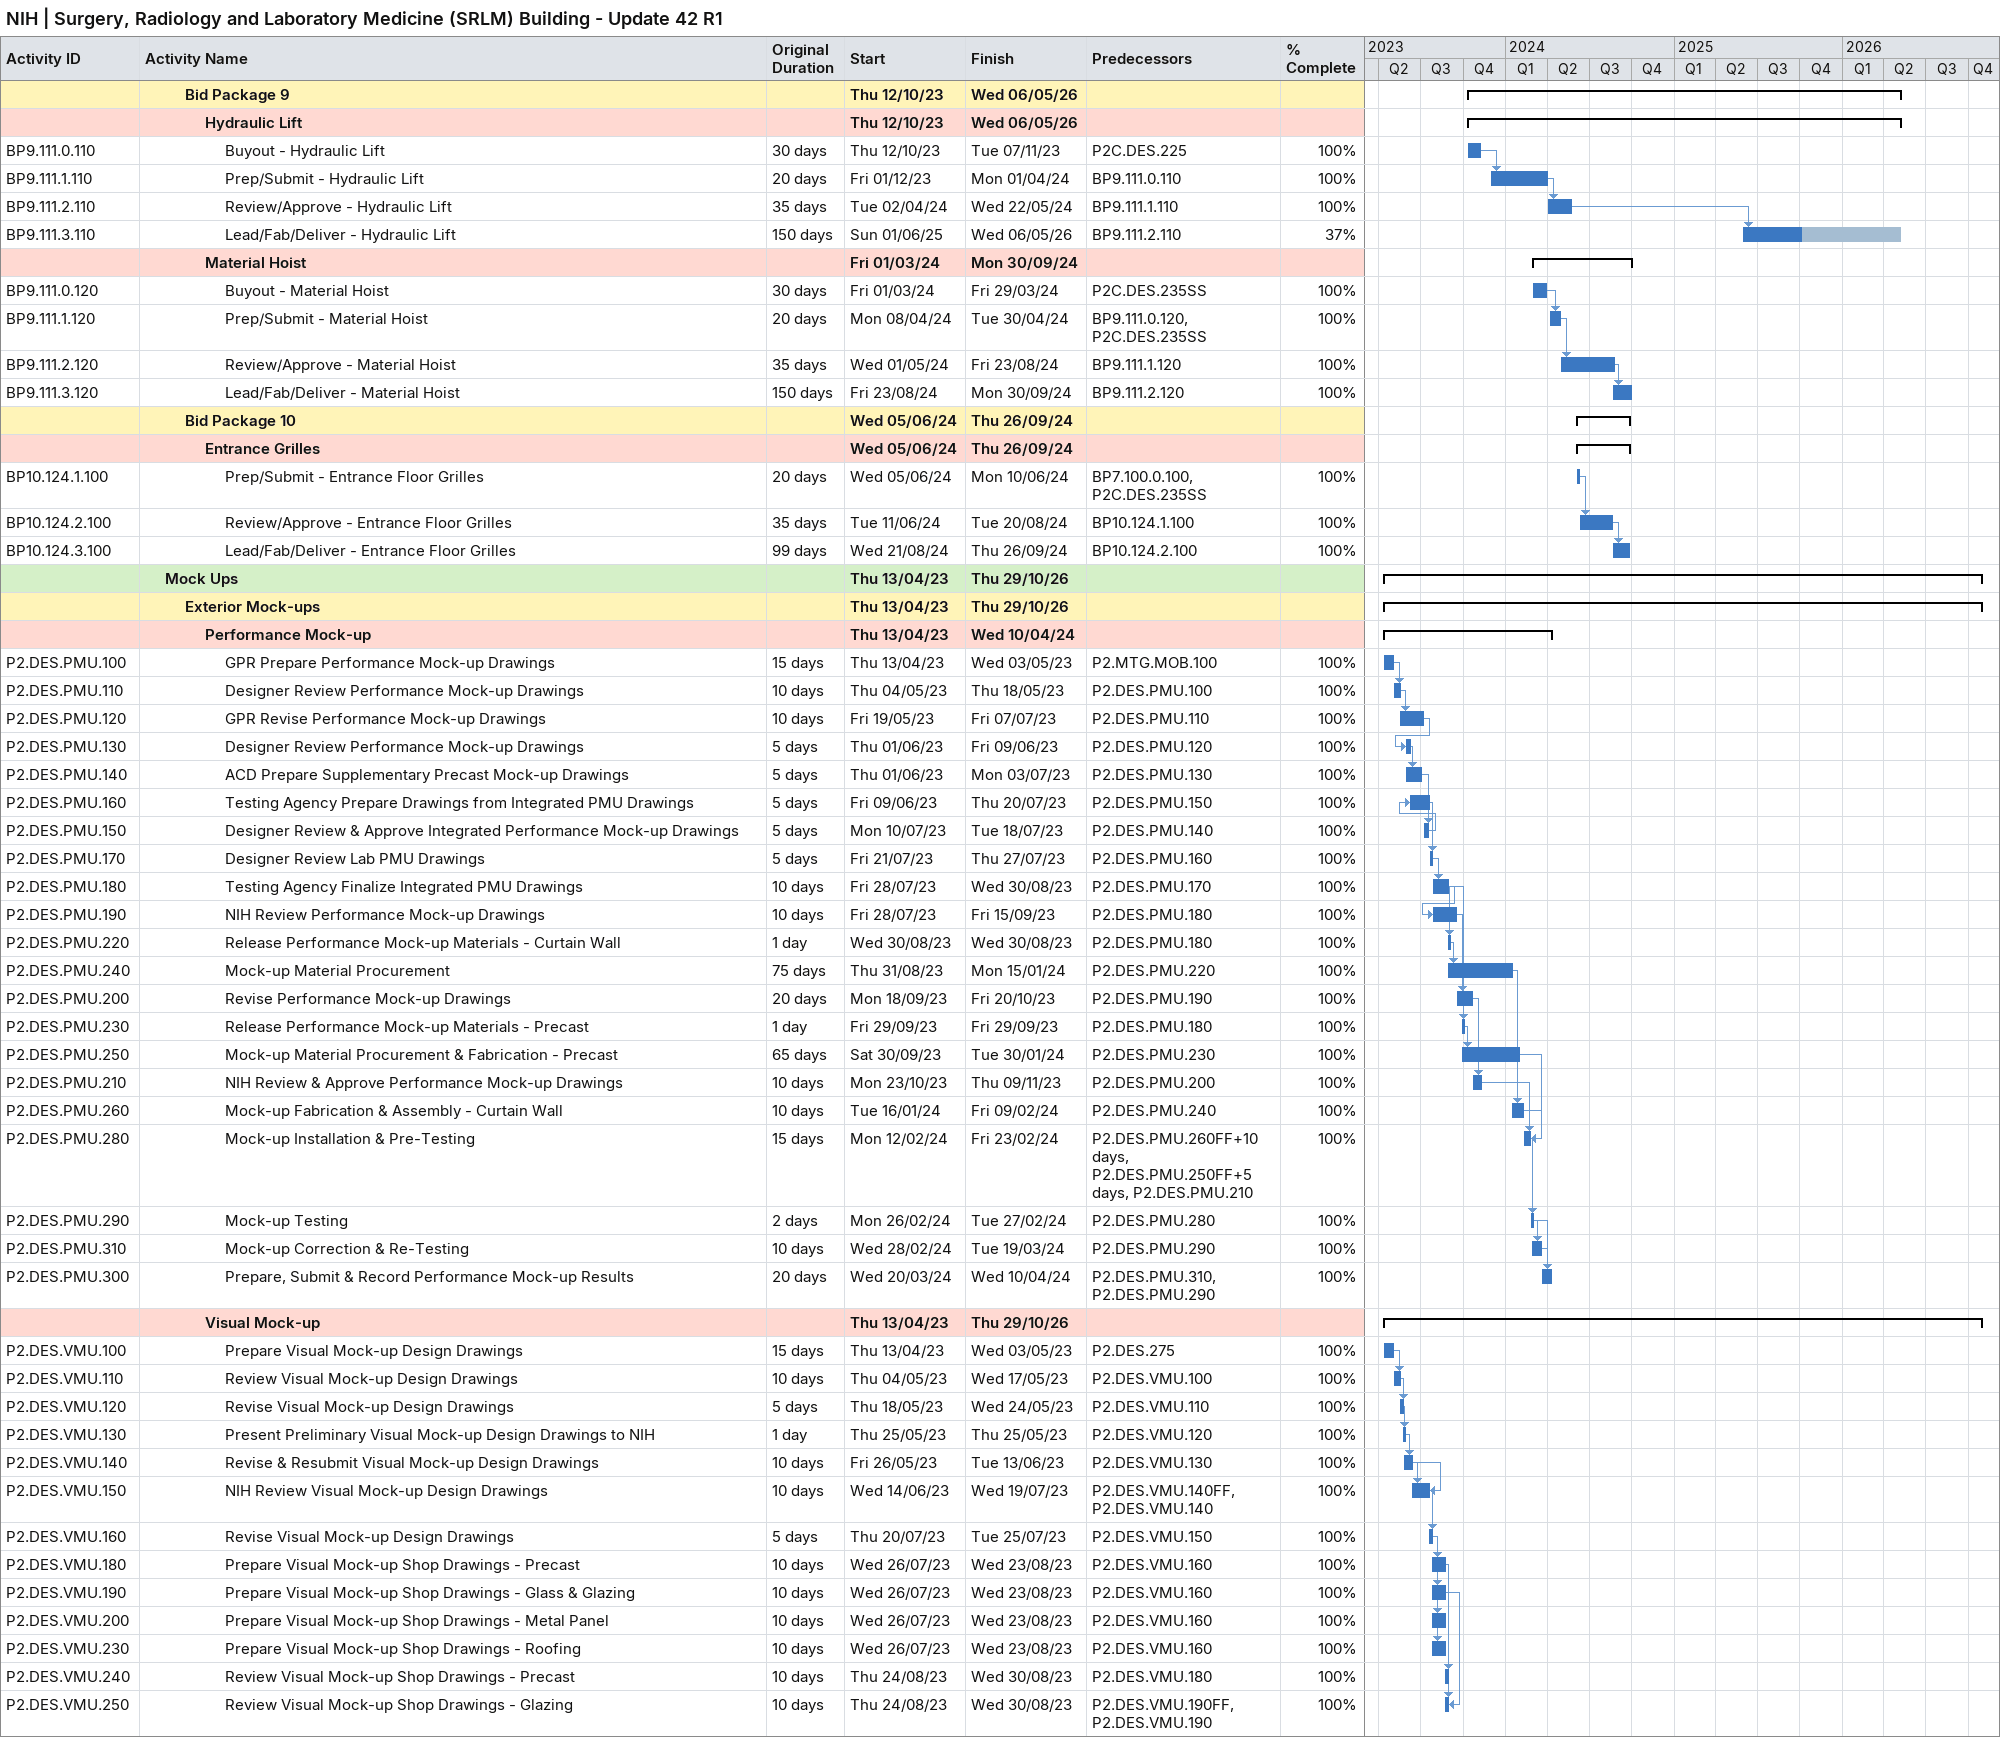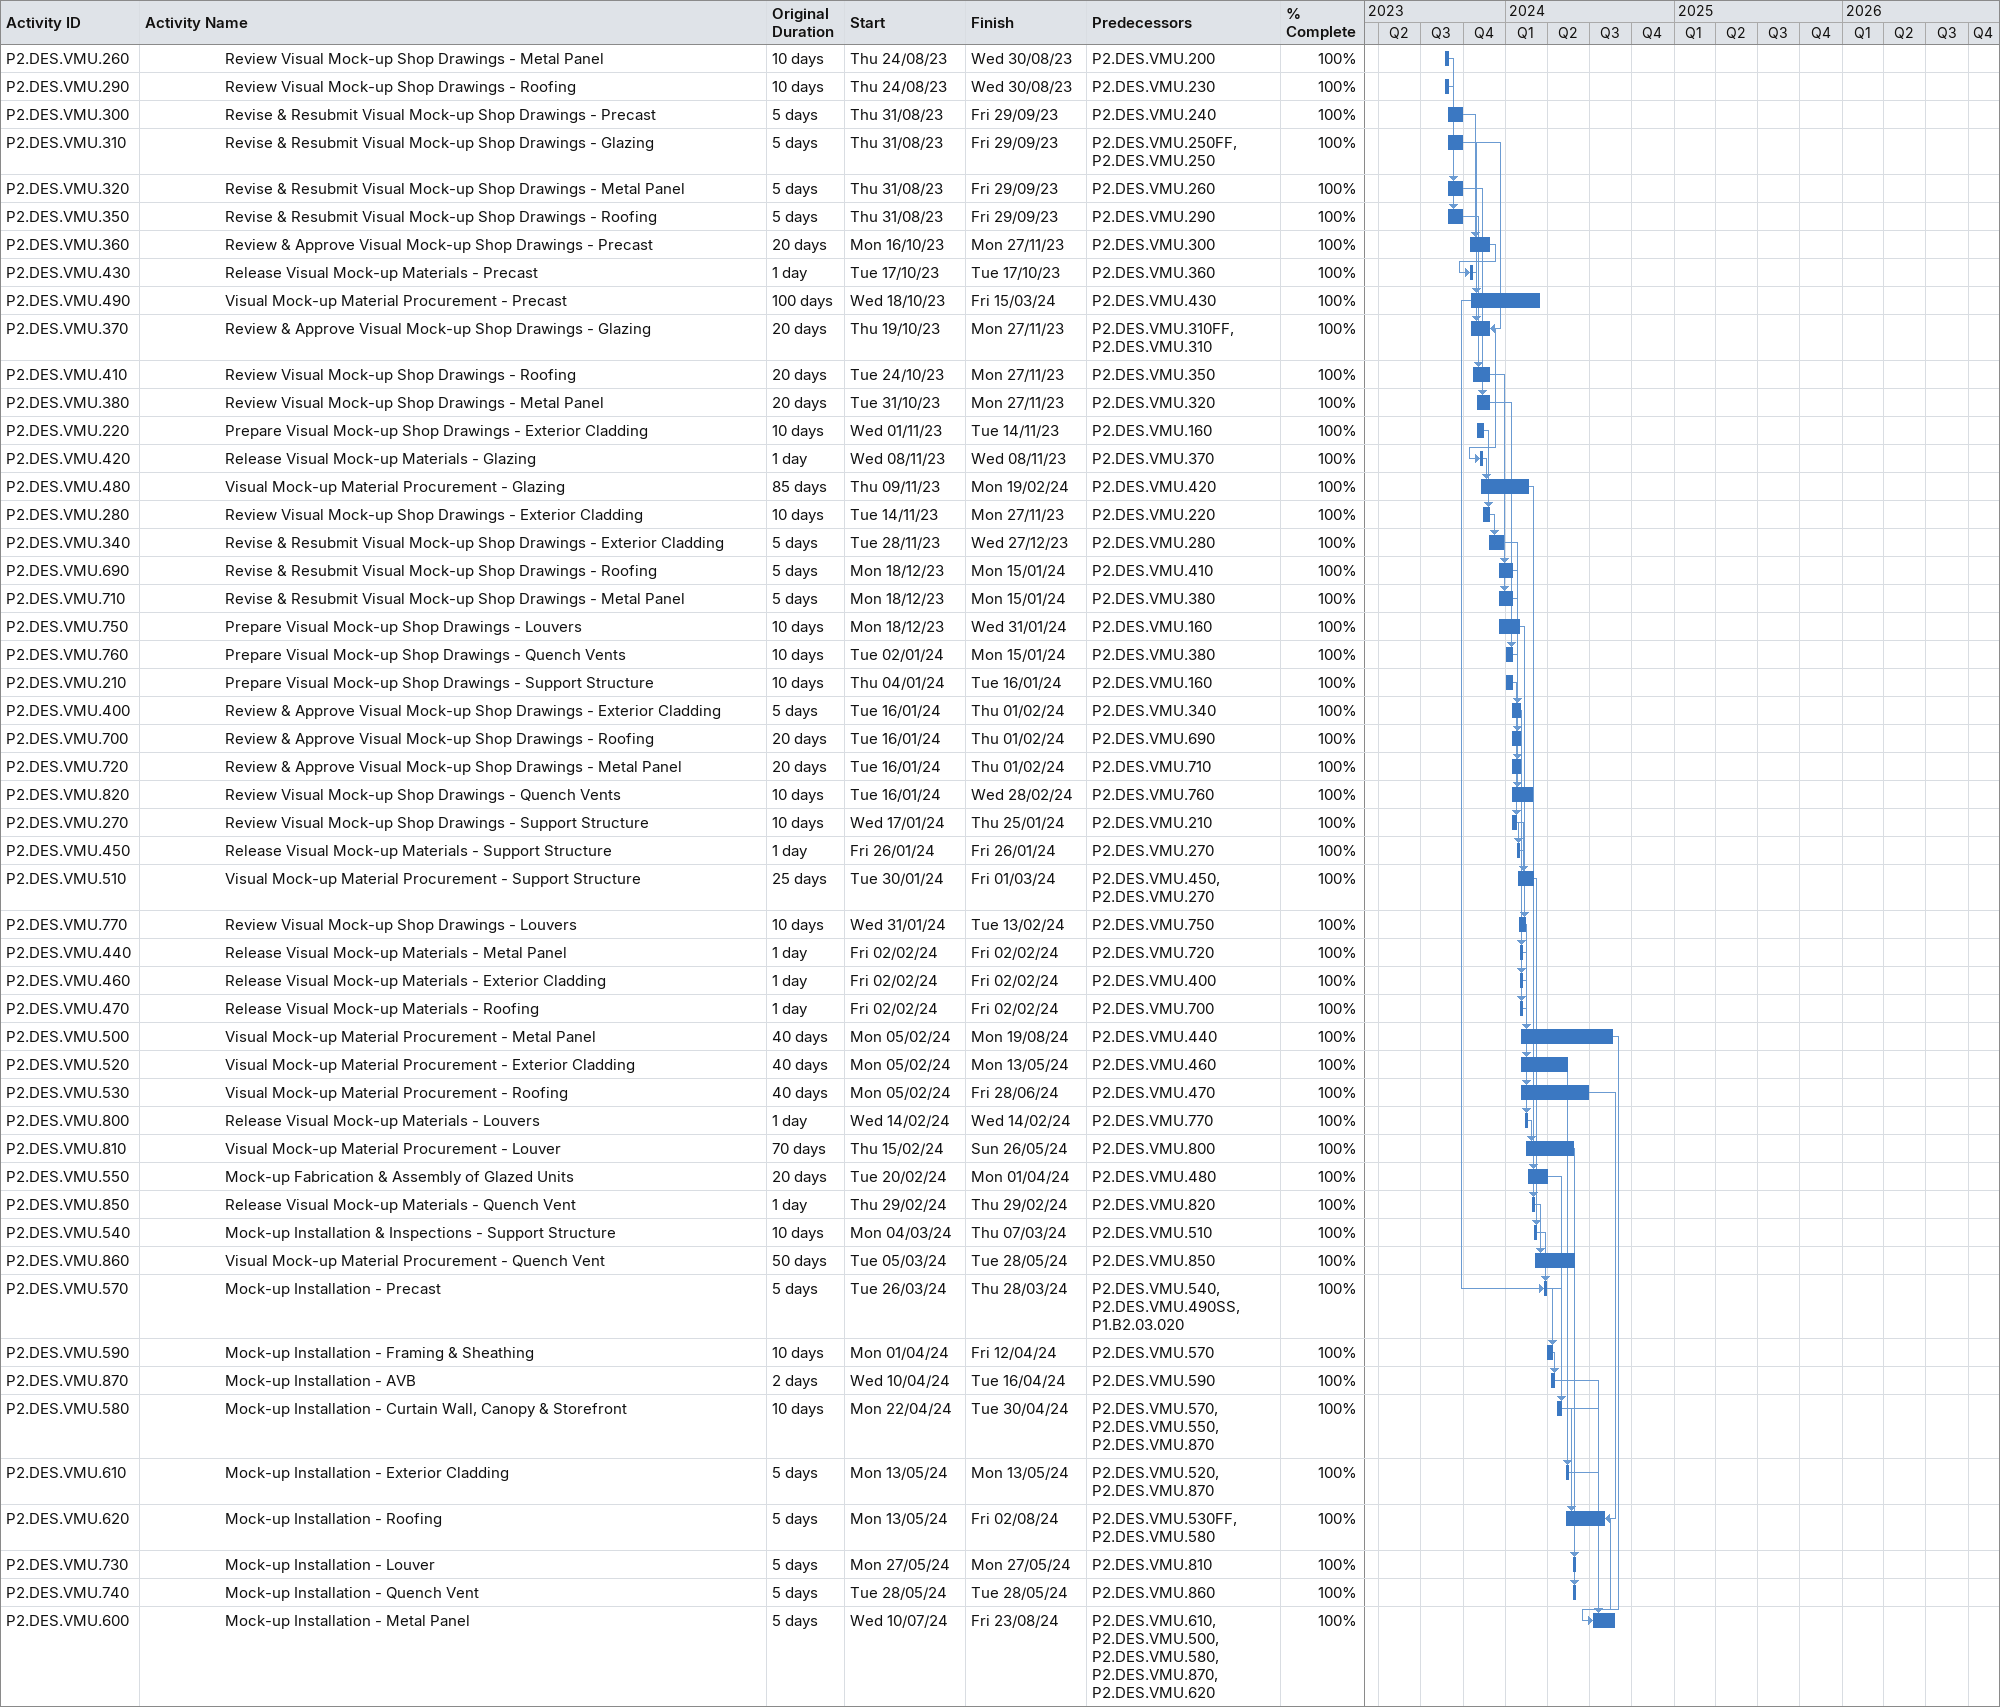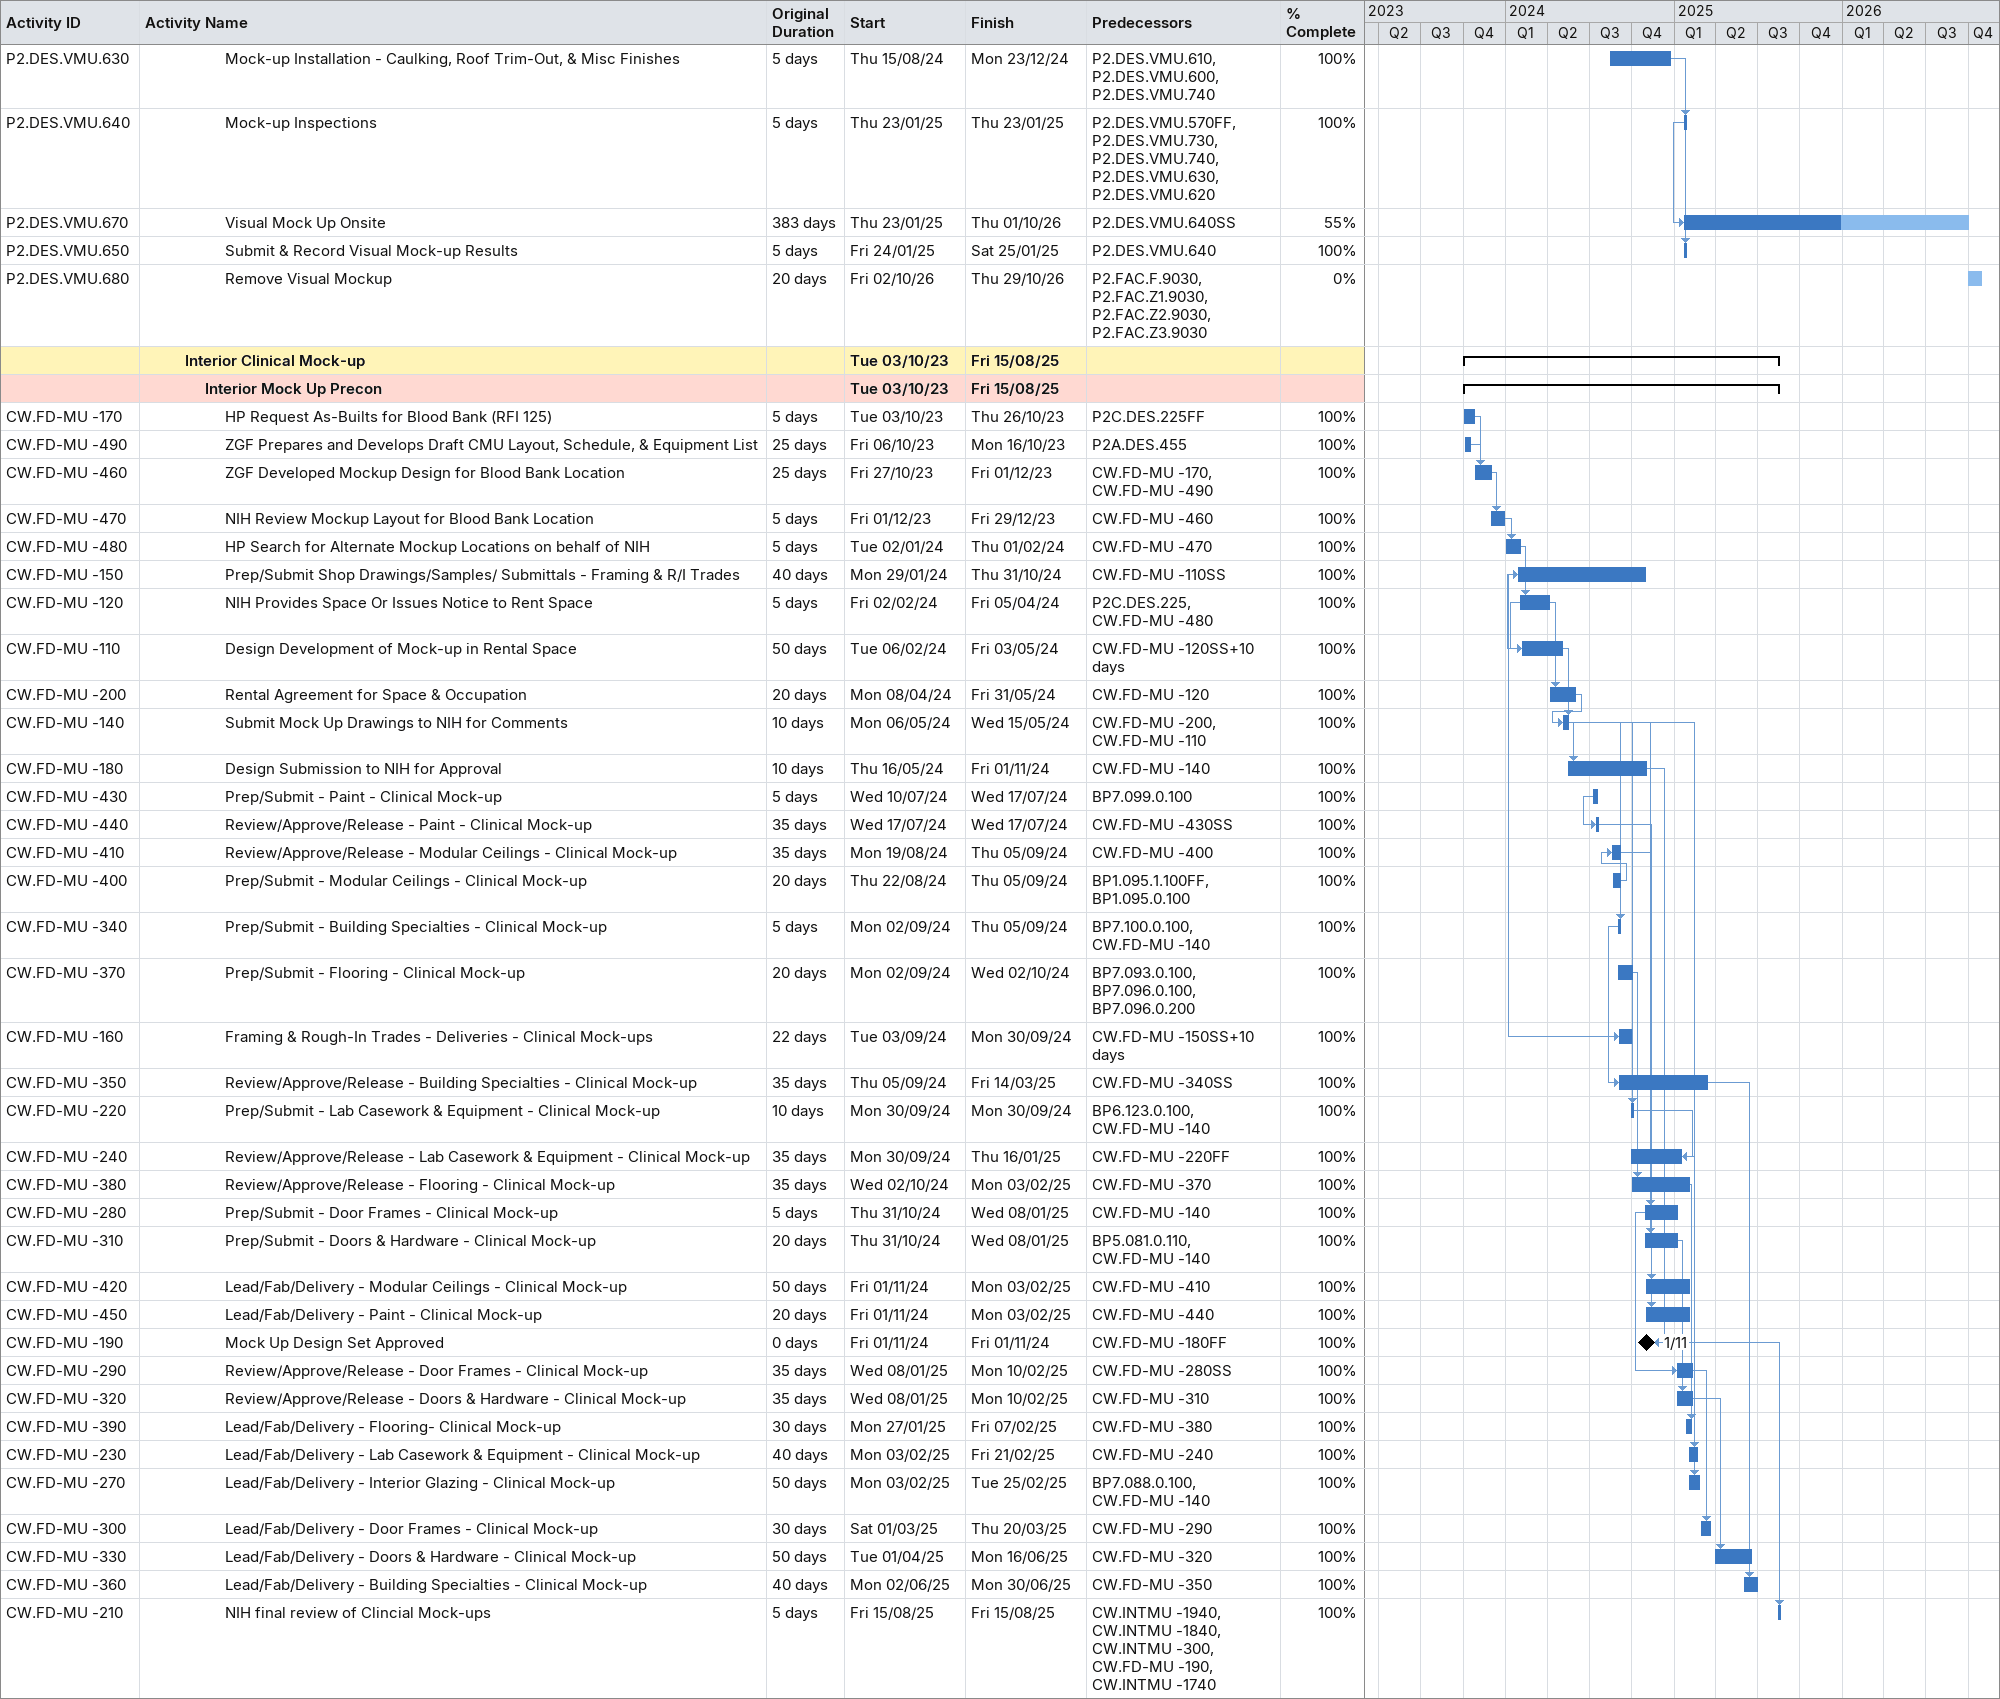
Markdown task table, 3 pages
NIH | Surgery, Radiology and Laboratory Medicine (SRLM) Building - Update 42 R1

| ID | Level | Task | Original duration | Start | Finish | Predecessors | % complete |
|---|---|---|---|---|---|---|---|
|  | 3 | **Bid Package 9** |  | 2023-10-12 | 2026-05-06 |  |  |
|  | 4 | **Hydraulic Lift** |  | 2023-10-12 | 2026-05-06 |  |  |
| BP9.111.0.110 | 5 | Buyout - Hydraulic Lift | 30d | 2023-10-12 | 2023-11-07 | P2C.DES.225 | 100 |
| BP9.111.1.110 | 5 | Prep/Submit - Hydraulic Lift | 20d | 2023-12-01 | 2024-04-01 | BP9.111.0.110 | 100 |
| BP9.111.2.110 | 5 | Review/Approve - Hydraulic Lift | 35d | 2024-04-02 | 2024-05-22 | BP9.111.1.110 | 100 |
| BP9.111.3.110 | 5 | Lead/Fab/Deliver - Hydraulic Lift | 150d | 2025-06-01 | 2026-05-06 | BP9.111.2.110 | 37 |
|  | 4 | **Material Hoist** |  | 2024-03-01 | 2024-09-30 |  |  |
| BP9.111.0.120 | 5 | Buyout - Material Hoist | 30d | 2024-03-01 | 2024-03-29 | P2C.DES.235SS | 100 |
| BP9.111.1.120 | 5 | Prep/Submit - Material Hoist | 20d | 2024-04-08 | 2024-04-30 | BP9.111.0.120, P2C.DES.235SS | 100 |
| BP9.111.2.120 | 5 | Review/Approve - Material Hoist | 35d | 2024-05-01 | 2024-08-23 | BP9.111.1.120 | 100 |
| BP9.111.3.120 | 5 | Lead/Fab/Deliver - Material Hoist | 150d | 2024-08-23 | 2024-09-30 | BP9.111.2.120 | 100 |
|  | 3 | **Bid Package 10** |  | 2024-06-05 | 2024-09-26 |  |  |
|  | 4 | **Entrance Grilles** |  | 2024-06-05 | 2024-09-26 |  |  |
| BP10.124.1.100 | 5 | Prep/Submit - Entrance Floor Grilles | 20d | 2024-06-05 | 2024-06-10 | BP7.100.0.100, P2C.DES.235SS | 100 |
| BP10.124.2.100 | 5 | Review/Approve - Entrance Floor Grilles | 35d | 2024-06-11 | 2024-08-20 | BP10.124.1.100 | 100 |
| BP10.124.3.100 | 5 | Lead/Fab/Deliver - Entrance Floor Grilles | 99d | 2024-08-21 | 2024-09-26 | BP10.124.2.100 | 100 |
|  | 2 | **Mock Ups** |  | 2023-04-13 | 2026-10-29 |  |  |
|  | 3 | **Exterior Mock-ups** |  | 2023-04-13 | 2026-10-29 |  |  |
|  | 4 | **Performance Mock-up** |  | 2023-04-13 | 2024-04-10 |  |  |
| P2.DES.PMU.100 | 5 | GPR Prepare Performance Mock-up Drawings | 15d | 2023-04-13 | 2023-05-03 | P2.MTG.MOB.100 | 100 |
| P2.DES.PMU.110 | 5 | Designer Review Performance Mock-up Drawings | 10d | 2023-05-04 | 2023-05-18 | P2.DES.PMU.100 | 100 |
| P2.DES.PMU.120 | 5 | GPR Revise Performance Mock-up Drawings | 10d | 2023-05-19 | 2023-07-07 | P2.DES.PMU.110 | 100 |
| P2.DES.PMU.130 | 5 | Designer Review Performance Mock-up Drawings | 5d | 2023-06-01 | 2023-06-09 | P2.DES.PMU.120 | 100 |
| P2.DES.PMU.140 | 5 | ACD Prepare Supplementary Precast Mock-up Drawings | 5d | 2023-06-01 | 2023-07-03 | P2.DES.PMU.130 | 100 |
| P2.DES.PMU.160 | 5 | Testing Agency Prepare Drawings from Integrated PMU Drawings | 5d | 2023-06-09 | 2023-07-20 | P2.DES.PMU.150 | 100 |
| P2.DES.PMU.150 | 5 | Designer Review & Approve Integrated Performance Mock-up Drawings | 5d | 2023-07-10 | 2023-07-18 | P2.DES.PMU.140 | 100 |
| P2.DES.PMU.170 | 5 | Designer Review Lab PMU Drawings | 5d | 2023-07-21 | 2023-07-27 | P2.DES.PMU.160 | 100 |
| P2.DES.PMU.180 | 5 | Testing Agency Finalize Integrated PMU Drawings | 10d | 2023-07-28 | 2023-08-30 | P2.DES.PMU.170 | 100 |
| P2.DES.PMU.190 | 5 | NIH Review Performance Mock-up Drawings | 10d | 2023-07-28 | 2023-09-15 | P2.DES.PMU.180 | 100 |
| P2.DES.PMU.220 | 5 | Release Performance Mock-up Materials - Curtain Wall | 1d | 2023-08-30 | 2023-08-30 | P2.DES.PMU.180 | 100 |
| P2.DES.PMU.240 | 5 | Mock-up Material Procurement | 75d | 2023-08-31 | 2024-01-15 | P2.DES.PMU.220 | 100 |
| P2.DES.PMU.200 | 5 | Revise Performance Mock-up Drawings | 20d | 2023-09-18 | 2023-10-20 | P2.DES.PMU.190 | 100 |
| P2.DES.PMU.230 | 5 | Release Performance Mock-up Materials - Precast | 1d | 2023-09-29 | 2023-09-29 | P2.DES.PMU.180 | 100 |
| P2.DES.PMU.250 | 5 | Mock-up Material Procurement & Fabrication - Precast | 65d | 2023-09-30 | 2024-01-30 | P2.DES.PMU.230 | 100 |
| P2.DES.PMU.210 | 5 | NIH Review & Approve Performance Mock-up Drawings | 10d | 2023-10-23 | 2023-11-09 | P2.DES.PMU.200 | 100 |
| P2.DES.PMU.260 | 5 | Mock-up Fabrication & Assembly - Curtain Wall | 10d | 2024-01-16 | 2024-02-09 | P2.DES.PMU.240 | 100 |
| P2.DES.PMU.280 | 5 | Mock-up Installation & Pre-Testing | 15d | 2024-02-12 | 2024-02-23 | P2.DES.PMU.260FF+10d, P2.DES.PMU.250FF+5d, P2.DES.PMU.210 | 100 |
| P2.DES.PMU.290 | 5 | Mock-up Testing | 2d | 2024-02-26 | 2024-02-27 | P2.DES.PMU.280 | 100 |
| P2.DES.PMU.310 | 5 | Mock-up Correction & Re-Testing | 10d | 2024-02-28 | 2024-03-19 | P2.DES.PMU.290 | 100 |
| P2.DES.PMU.300 | 5 | Prepare, Submit & Record Performance Mock-up Results | 20d | 2024-03-20 | 2024-04-10 | P2.DES.PMU.310, P2.DES.PMU.290 | 100 |
|  | 4 | **Visual Mock-up** |  | 2023-04-13 | 2026-10-29 |  |  |
| P2.DES.VMU.100 | 5 | Prepare Visual Mock-up Design Drawings | 15d | 2023-04-13 | 2023-05-03 | P2.DES.275 | 100 |
| P2.DES.VMU.110 | 5 | Review Visual Mock-up Design Drawings | 10d | 2023-05-04 | 2023-05-17 | P2.DES.VMU.100 | 100 |
| P2.DES.VMU.120 | 5 | Revise Visual Mock-up Design Drawings | 5d | 2023-05-18 | 2023-05-24 | P2.DES.VMU.110 | 100 |
| P2.DES.VMU.130 | 5 | Present Preliminary Visual Mock-up Design Drawings to NIH | 1d | 2023-05-25 | 2023-05-25 | P2.DES.VMU.120 | 100 |
| P2.DES.VMU.140 | 5 | Revise & Resubmit Visual Mock-up Design Drawings | 10d | 2023-05-26 | 2023-06-13 | P2.DES.VMU.130 | 100 |
| P2.DES.VMU.150 | 5 | NIH Review Visual Mock-up Design Drawings | 10d | 2023-06-14 | 2023-07-19 | P2.DES.VMU.140FF, P2.DES.VMU.140 | 100 |
| P2.DES.VMU.160 | 5 | Revise Visual Mock-up Design Drawings | 5d | 2023-07-20 | 2023-07-25 | P2.DES.VMU.150 | 100 |
| P2.DES.VMU.180 | 5 | Prepare Visual Mock-up Shop Drawings - Precast | 10d | 2023-07-26 | 2023-08-23 | P2.DES.VMU.160 | 100 |
| P2.DES.VMU.190 | 5 | Prepare Visual Mock-up Shop Drawings - Glass & Glazing | 10d | 2023-07-26 | 2023-08-23 | P2.DES.VMU.160 | 100 |
| P2.DES.VMU.200 | 5 | Prepare Visual Mock-up Shop Drawings - Metal Panel | 10d | 2023-07-26 | 2023-08-23 | P2.DES.VMU.160 | 100 |
| P2.DES.VMU.230 | 5 | Prepare Visual Mock-up Shop Drawings - Roofing | 10d | 2023-07-26 | 2023-08-23 | P2.DES.VMU.160 | 100 |
| P2.DES.VMU.240 | 5 | Review Visual Mock-up Shop Drawings - Precast | 10d | 2023-08-24 | 2023-08-30 | P2.DES.VMU.180 | 100 |
| P2.DES.VMU.250 | 5 | Review Visual Mock-up Shop Drawings - Glazing | 10d | 2023-08-24 | 2023-08-30 | P2.DES.VMU.190FF, P2.DES.VMU.190 | 100 |
| P2.DES.VMU.260 | 5 | Review Visual Mock-up Shop Drawings - Metal Panel | 10d | 2023-08-24 | 2023-08-30 | P2.DES.VMU.200 | 100 |
| P2.DES.VMU.290 | 5 | Review Visual Mock-up Shop Drawings - Roofing | 10d | 2023-08-24 | 2023-08-30 | P2.DES.VMU.230 | 100 |
| P2.DES.VMU.300 | 5 | Revise & Resubmit Visual Mock-up Shop Drawings - Precast | 5d | 2023-08-31 | 2023-09-29 | P2.DES.VMU.240 | 100 |
| P2.DES.VMU.310 | 5 | Revise & Resubmit Visual Mock-up Shop Drawings - Glazing | 5d | 2023-08-31 | 2023-09-29 | P2.DES.VMU.250FF, P2.DES.VMU.250 | 100 |
| P2.DES.VMU.320 | 5 | Revise & Resubmit Visual Mock-up Shop Drawings - Metal Panel | 5d | 2023-08-31 | 2023-09-29 | P2.DES.VMU.260 | 100 |
| P2.DES.VMU.350 | 5 | Revise & Resubmit Visual Mock-up Shop Drawings - Roofing | 5d | 2023-08-31 | 2023-09-29 | P2.DES.VMU.290 | 100 |
| P2.DES.VMU.360 | 5 | Review & Approve Visual Mock-up Shop Drawings - Precast | 20d | 2023-10-16 | 2023-11-27 | P2.DES.VMU.300 | 100 |
| P2.DES.VMU.430 | 5 | Release Visual Mock-up Materials - Precast | 1d | 2023-10-17 | 2023-10-17 | P2.DES.VMU.360 | 100 |
| P2.DES.VMU.490 | 5 | Visual Mock-up Material Procurement - Precast | 100d | 2023-10-18 | 2024-03-15 | P2.DES.VMU.430 | 100 |
| P2.DES.VMU.370 | 5 | Review & Approve Visual Mock-up Shop Drawings - Glazing | 20d | 2023-10-19 | 2023-11-27 | P2.DES.VMU.310FF, P2.DES.VMU.310 | 100 |
| P2.DES.VMU.410 | 5 | Review Visual Mock-up Shop Drawings - Roofing | 20d | 2023-10-24 | 2023-11-27 | P2.DES.VMU.350 | 100 |
| P2.DES.VMU.380 | 5 | Review Visual Mock-up Shop Drawings - Metal Panel | 20d | 2023-10-31 | 2023-11-27 | P2.DES.VMU.320 | 100 |
| P2.DES.VMU.220 | 5 | Prepare Visual Mock-up Shop Drawings - Exterior Cladding | 10d | 2023-11-01 | 2023-11-14 | P2.DES.VMU.160 | 100 |
| P2.DES.VMU.420 | 5 | Release Visual Mock-up Materials - Glazing | 1d | 2023-11-08 | 2023-11-08 | P2.DES.VMU.370 | 100 |
| P2.DES.VMU.480 | 5 | Visual Mock-up Material Procurement - Glazing | 85d | 2023-11-09 | 2024-02-19 | P2.DES.VMU.420 | 100 |
| P2.DES.VMU.280 | 5 | Review Visual Mock-up Shop Drawings - Exterior Cladding | 10d | 2023-11-14 | 2023-11-27 | P2.DES.VMU.220 | 100 |
| P2.DES.VMU.340 | 5 | Revise & Resubmit Visual Mock-up Shop Drawings - Exterior Cladding | 5d | 2023-11-28 | 2023-12-27 | P2.DES.VMU.280 | 100 |
| P2.DES.VMU.690 | 5 | Revise & Resubmit Visual Mock-up Shop Drawings - Roofing | 5d | 2023-12-18 | 2024-01-15 | P2.DES.VMU.410 | 100 |
| P2.DES.VMU.710 | 5 | Revise & Resubmit Visual Mock-up Shop Drawings - Metal Panel | 5d | 2023-12-18 | 2024-01-15 | P2.DES.VMU.380 | 100 |
| P2.DES.VMU.750 | 5 | Prepare Visual Mock-up Shop Drawings - Louvers | 10d | 2023-12-18 | 2024-01-31 | P2.DES.VMU.160 | 100 |
| P2.DES.VMU.760 | 5 | Prepare Visual Mock-up Shop Drawings - Quench Vents | 10d | 2024-01-02 | 2024-01-15 | P2.DES.VMU.380 | 100 |
| P2.DES.VMU.210 | 5 | Prepare Visual Mock-up Shop Drawings - Support Structure | 10d | 2024-01-04 | 2024-01-16 | P2.DES.VMU.160 | 100 |
| P2.DES.VMU.400 | 5 | Review & Approve Visual Mock-up Shop Drawings - Exterior Cladding | 5d | 2024-01-16 | 2024-02-01 | P2.DES.VMU.340 | 100 |
| P2.DES.VMU.700 | 5 | Review & Approve Visual Mock-up Shop Drawings - Roofing | 20d | 2024-01-16 | 2024-02-01 | P2.DES.VMU.690 | 100 |
| P2.DES.VMU.720 | 5 | Review & Approve Visual Mock-up Shop Drawings - Metal Panel | 20d | 2024-01-16 | 2024-02-01 | P2.DES.VMU.710 | 100 |
| P2.DES.VMU.820 | 5 | Review Visual Mock-up Shop Drawings - Quench Vents | 10d | 2024-01-16 | 2024-02-28 | P2.DES.VMU.760 | 100 |
| P2.DES.VMU.270 | 5 | Review Visual Mock-up Shop Drawings - Support Structure | 10d | 2024-01-17 | 2024-01-25 | P2.DES.VMU.210 | 100 |
| P2.DES.VMU.450 | 5 | Release Visual Mock-up Materials - Support Structure | 1d | 2024-01-26 | 2024-01-26 | P2.DES.VMU.270 | 100 |
| P2.DES.VMU.510 | 5 | Visual Mock-up Material Procurement - Support Structure | 25d | 2024-01-30 | 2024-03-01 | P2.DES.VMU.450, P2.DES.VMU.270 | 100 |
| P2.DES.VMU.770 | 5 | Review Visual Mock-up Shop Drawings - Louvers | 10d | 2024-01-31 | 2024-02-13 | P2.DES.VMU.750 | 100 |
| P2.DES.VMU.440 | 5 | Release Visual Mock-up Materials - Metal Panel | 1d | 2024-02-02 | 2024-02-02 | P2.DES.VMU.720 | 100 |
| P2.DES.VMU.460 | 5 | Release Visual Mock-up Materials - Exterior Cladding | 1d | 2024-02-02 | 2024-02-02 | P2.DES.VMU.400 | 100 |
| P2.DES.VMU.470 | 5 | Release Visual Mock-up Materials - Roofing | 1d | 2024-02-02 | 2024-02-02 | P2.DES.VMU.700 | 100 |
| P2.DES.VMU.500 | 5 | Visual Mock-up Material Procurement - Metal Panel | 40d | 2024-02-05 | 2024-08-19 | P2.DES.VMU.440 | 100 |
| P2.DES.VMU.520 | 5 | Visual Mock-up Material Procurement - Exterior Cladding | 40d | 2024-02-05 | 2024-05-13 | P2.DES.VMU.460 | 100 |
| P2.DES.VMU.530 | 5 | Visual Mock-up Material Procurement - Roofing | 40d | 2024-02-05 | 2024-06-28 | P2.DES.VMU.470 | 100 |
| P2.DES.VMU.800 | 5 | Release Visual Mock-up Materials - Louvers | 1d | 2024-02-14 | 2024-02-14 | P2.DES.VMU.770 | 100 |
| P2.DES.VMU.810 | 5 | Visual Mock-up Material Procurement - Louver | 70d | 2024-02-15 | 2024-05-26 | P2.DES.VMU.800 | 100 |
| P2.DES.VMU.550 | 5 | Mock-up Fabrication & Assembly of Glazed Units | 20d | 2024-02-20 | 2024-04-01 | P2.DES.VMU.480 | 100 |
| P2.DES.VMU.850 | 5 | Release Visual Mock-up Materials - Quench Vent | 1d | 2024-02-29 | 2024-02-29 | P2.DES.VMU.820 | 100 |
| P2.DES.VMU.540 | 5 | Mock-up Installation & Inspections - Support Structure | 10d | 2024-03-04 | 2024-03-07 | P2.DES.VMU.510 | 100 |
| P2.DES.VMU.860 | 5 | Visual Mock-up Material Procurement - Quench Vent | 50d | 2024-03-05 | 2024-05-28 | P2.DES.VMU.850 | 100 |
| P2.DES.VMU.570 | 5 | Mock-up Installation - Precast | 5d | 2024-03-26 | 2024-03-28 | P2.DES.VMU.540, P2.DES.VMU.490SS, P1.B2.03.020 | 100 |
| P2.DES.VMU.590 | 5 | Mock-up Installation - Framing & Sheathing | 10d | 2024-04-01 | 2024-04-12 | P2.DES.VMU.570 | 100 |
| P2.DES.VMU.870 | 5 | Mock-up Installation - AVB | 2d | 2024-04-10 | 2024-04-16 | P2.DES.VMU.590 | 100 |
| P2.DES.VMU.580 | 5 | Mock-up Installation - Curtain Wall, Canopy & Storefront | 10d | 2024-04-22 | 2024-04-30 | P2.DES.VMU.570, P2.DES.VMU.550, P2.DES.VMU.870 | 100 |
| P2.DES.VMU.610 | 5 | Mock-up Installation - Exterior Cladding | 5d | 2024-05-13 | 2024-05-13 | P2.DES.VMU.520, P2.DES.VMU.870 | 100 |
| P2.DES.VMU.620 | 5 | Mock-up Installation - Roofing | 5d | 2024-05-13 | 2024-08-02 | P2.DES.VMU.530FF, P2.DES.VMU.580 | 100 |
| P2.DES.VMU.730 | 5 | Mock-up Installation - Louver | 5d | 2024-05-27 | 2024-05-27 | P2.DES.VMU.810 | 100 |
| P2.DES.VMU.740 | 5 | Mock-up Installation - Quench Vent | 5d | 2024-05-28 | 2024-05-28 | P2.DES.VMU.860 | 100 |
| P2.DES.VMU.600 | 5 | Mock-up Installation - Metal Panel | 5d | 2024-07-10 | 2024-08-23 | P2.DES.VMU.610, P2.DES.VMU.500, P2.DES.VMU.580, P2.DES.VMU.870, P2.DES.VMU.620 | 100 |
| P2.DES.VMU.630 | 5 | Mock-up Installation - Caulking, Roof Trim-Out, & Misc Finishes | 5d | 2024-08-15 | 2024-12-23 | P2.DES.VMU.610, P2.DES.VMU.600, P2.DES.VMU.740 | 100 |
| P2.DES.VMU.640 | 5 | Mock-up Inspections | 5d | 2025-01-23 | 2025-01-23 | P2.DES.VMU.570FF, P2.DES.VMU.730, P2.DES.VMU.740, P2.DES.VMU.630, P2.DES.VMU.620 | 100 |
| P2.DES.VMU.670 | 5 | Visual Mock Up Onsite | 383d | 2025-01-23 | 2026-10-01 | P2.DES.VMU.640SS | 55 |
| P2.DES.VMU.650 | 5 | Submit & Record Visual Mock-up Results | 5d | 2025-01-24 | 2025-01-25 | P2.DES.VMU.640 | 100 |
| P2.DES.VMU.680 | 5 | Remove Visual Mockup | 20d | 2026-10-02 | 2026-10-29 | P2.FAC.F.9030, P2.FAC.Z1.9030, P2.FAC.Z2.9030, P2.FAC.Z3.9030 | 0 |
|  | 3 | **Interior Clinical Mock-up** |  | 2023-10-03 | 2025-08-15 |  |  |
|  | 4 | **Interior Mock Up Precon** |  | 2023-10-03 | 2025-08-15 |  |  |
| CW.FD-MU -170 | 5 | HP Request As-Builts for Blood Bank (RFI 125) | 5d | 2023-10-03 | 2023-10-26 | P2C.DES.225FF | 100 |
| CW.FD-MU -490 | 5 | ZGF Prepares and Develops Draft CMU Layout, Schedule, & Equipment List | 25d | 2023-10-06 | 2023-10-16 | P2A.DES.455 | 100 |
| CW.FD-MU -460 | 5 | ZGF Developed Mockup Design for Blood Bank Location | 25d | 2023-10-27 | 2023-12-01 | CW.FD-MU -170, CW.FD-MU -490 | 100 |
| CW.FD-MU -470 | 5 | NIH Review Mockup Layout for Blood Bank Location | 5d | 2023-12-01 | 2023-12-29 | CW.FD-MU -460 | 100 |
| CW.FD-MU -480 | 5 | HP Search for Alternate Mockup Locations on behalf of NIH | 5d | 2024-01-02 | 2024-02-01 | CW.FD-MU -470 | 100 |
| CW.FD-MU -150 | 5 | Prep/Submit Shop Drawings/Samples/ Submittals - Framing & R/I Trades | 40d | 2024-01-29 | 2024-10-31 | CW.FD-MU -110SS | 100 |
| CW.FD-MU -120 | 5 | NIH Provides Space Or Issues Notice to Rent Space | 5d | 2024-02-02 | 2024-04-05 | P2C.DES.225, CW.FD-MU -480 | 100 |
| CW.FD-MU -110 | 5 | Design Development of Mock-up in Rental Space | 50d | 2024-02-06 | 2024-05-03 | CW.FD-MU -120SS+10d | 100 |
| CW.FD-MU -200 | 5 | Rental Agreement for Space & Occupation | 20d | 2024-04-08 | 2024-05-31 | CW.FD-MU -120 | 100 |
| CW.FD-MU -140 | 5 | Submit Mock Up Drawings to NIH for Comments | 10d | 2024-05-06 | 2024-05-15 | CW.FD-MU -200, CW.FD-MU -110 | 100 |
| CW.FD-MU -180 | 5 | Design Submission to NIH for Approval | 10d | 2024-05-16 | 2024-11-01 | CW.FD-MU -140 | 100 |
| CW.FD-MU -430 | 5 | Prep/Submit - Paint - Clinical Mock-up | 5d | 2024-07-10 | 2024-07-17 | BP7.099.0.100 | 100 |
| CW.FD-MU -440 | 5 | Review/Approve/Release - Paint - Clinical Mock-up | 35d | 2024-07-17 | 2024-07-17 | CW.FD-MU -430SS | 100 |
| CW.FD-MU -410 | 5 | Review/Approve/Release - Modular Ceilings - Clinical Mock-up | 35d | 2024-08-19 | 2024-09-05 | CW.FD-MU -400 | 100 |
| CW.FD-MU -400 | 5 | Prep/Submit - Modular Ceilings - Clinical Mock-up | 20d | 2024-08-22 | 2024-09-05 | BP1.095.1.100FF, BP1.095.0.100 | 100 |
| CW.FD-MU -340 | 5 | Prep/Submit - Building Specialties - Clinical Mock-up | 5d | 2024-09-02 | 2024-09-05 | BP7.100.0.100, CW.FD-MU -140 | 100 |
| CW.FD-MU -370 | 5 | Prep/Submit - Flooring - Clinical Mock-up | 20d | 2024-09-02 | 2024-10-02 | BP7.093.0.100, BP7.096.0.100, BP7.096.0.200 | 100 |
| CW.FD-MU -160 | 5 | Framing & Rough-In Trades - Deliveries - Clinical Mock-ups | 22d | 2024-09-03 | 2024-09-30 | CW.FD-MU -150SS+10d | 100 |
| CW.FD-MU -350 | 5 | Review/Approve/Release - Building Specialties - Clinical Mock-up | 35d | 2024-09-05 | 2025-03-14 | CW.FD-MU -340SS | 100 |
| CW.FD-MU -220 | 5 | Prep/Submit - Lab Casework & Equipment - Clinical Mock-up | 10d | 2024-09-30 | 2024-09-30 | BP6.123.0.100, CW.FD-MU -140 | 100 |
| CW.FD-MU -240 | 5 | Review/Approve/Release - Lab Casework & Equipment - Clinical Mock-up | 35d | 2024-09-30 | 2025-01-16 | CW.FD-MU -220FF | 100 |
| CW.FD-MU -380 | 5 | Review/Approve/Release - Flooring - Clinical Mock-up | 35d | 2024-10-02 | 2025-02-03 | CW.FD-MU -370 | 100 |
| CW.FD-MU -280 | 5 | Prep/Submit - Door Frames - Clinical Mock-up | 5d | 2024-10-31 | 2025-01-08 | CW.FD-MU -140 | 100 |
| CW.FD-MU -310 | 5 | Prep/Submit - Doors & Hardware - Clinical Mock-up | 20d | 2024-10-31 | 2025-01-08 | BP5.081.0.110, CW.FD-MU -140 | 100 |
| CW.FD-MU -420 | 5 | Lead/Fab/Delivery - Modular Ceilings - Clinical Mock-up | 50d | 2024-11-01 | 2025-02-03 | CW.FD-MU -410 | 100 |
| CW.FD-MU -450 | 5 | Lead/Fab/Delivery - Paint - Clinical Mock-up | 20d | 2024-11-01 | 2025-02-03 | CW.FD-MU -440 | 100 |
| CW.FD-MU -190 | 5 | Mock Up Design Set Approved | 0d | 2024-11-01 | 2024-11-01 | CW.FD-MU -180FF | 100 |
| CW.FD-MU -290 | 5 | Review/Approve/Release - Door Frames - Clinical Mock-up | 35d | 2025-01-08 | 2025-02-10 | CW.FD-MU -280SS | 100 |
| CW.FD-MU -320 | 5 | Review/Approve/Release - Doors & Hardware - Clinical Mock-up | 35d | 2025-01-08 | 2025-02-10 | CW.FD-MU -310 | 100 |
| CW.FD-MU -390 | 5 | Lead/Fab/Delivery - Flooring- Clinical Mock-up | 30d | 2025-01-27 | 2025-02-07 | CW.FD-MU -380 | 100 |
| CW.FD-MU -230 | 5 | Lead/Fab/Delivery - Lab Casework & Equipment - Clinical Mock-up | 40d | 2025-02-03 | 2025-02-21 | CW.FD-MU -240 | 100 |
| CW.FD-MU -270 | 5 | Lead/Fab/Delivery - Interior Glazing - Clinical Mock-up | 50d | 2025-02-03 | 2025-02-25 | BP7.088.0.100, CW.FD-MU -140 | 100 |
| CW.FD-MU -300 | 5 | Lead/Fab/Delivery - Door Frames - Clinical Mock-up | 30d | 2025-03-01 | 2025-03-20 | CW.FD-MU -290 | 100 |
| CW.FD-MU -330 | 5 | Lead/Fab/Delivery - Doors & Hardware - Clinical Mock-up | 50d | 2025-04-01 | 2025-06-16 | CW.FD-MU -320 | 100 |
| CW.FD-MU -360 | 5 | Lead/Fab/Delivery - Building Specialties - Clinical Mock-up | 40d | 2025-06-02 | 2025-06-30 | CW.FD-MU -350 | 100 |
| CW.FD-MU -210 | 5 | NIH final review of Clincial Mock-ups | 5d | 2025-08-15 | 2025-08-15 | CW.INTMU -1940, CW.INTMU -1840, CW.INTMU -300, CW.FD-MU -190, CW.INTMU -1740 | 100 |
